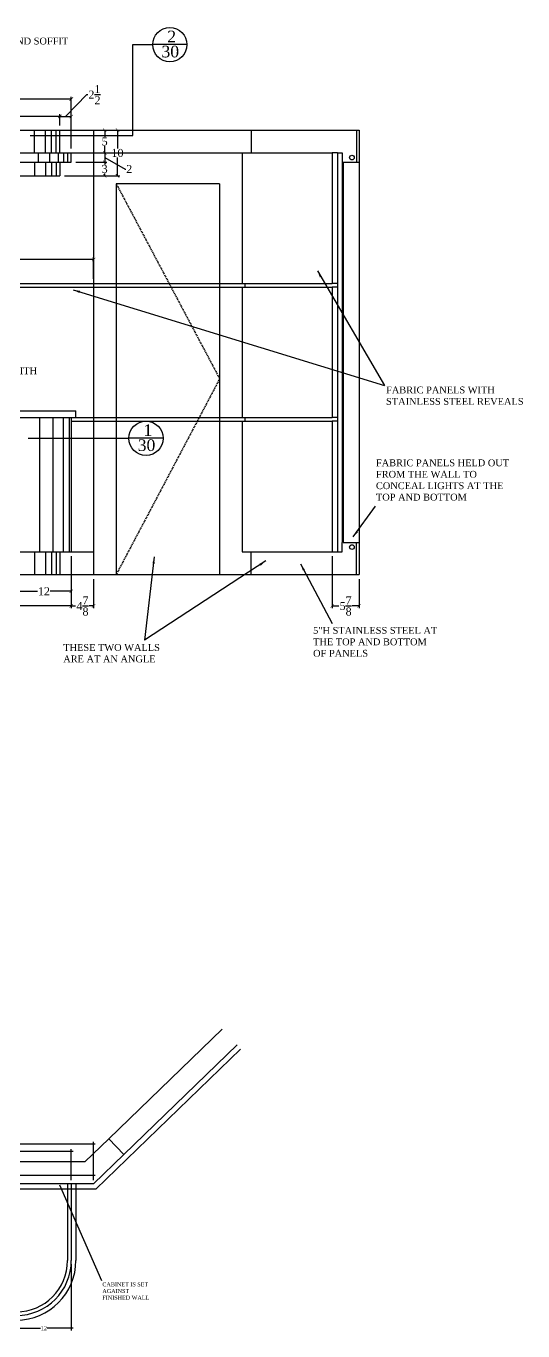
# Model space of a CAD drawing. Header units: inches. Extents: x -8 to 7069, y -18 to 1274.
# Drawn here: x 4826.7 to 4935.4, y 442.4 to 727.7 of the extents above; entities that cross this region are included whole.
import ezdxf

# ---------------------------------------------------------------- set-up
doc = ezdxf.new("R2010")
doc.units = ezdxf.units.IN
doc.header["$MEASUREMENT"] = 0
doc.linetypes.add('HIDDEN', pattern=[0.375, 0.25, -0.125])
doc.layers.add('VIEWPORT', color=7, linetype='Continuous')
doc.styles.add('BOOKMAN', font='BOOKOS.TTF')
doc.dimstyles.new('SACHI-1-1-2', dxfattribs={"dimtxt": 0.875, "dimasz": 0.375, "dimexe": 0.5, "dimexo": 0.75, "dimgap": 0.09, "dimtad": 0, "dimtih": 1, "dimtoh": 1, "dimdec": 5, "dimzin": 3, "dimdsep": 46, "dimlunit": 5, "dimtxsty": 'BOOKMAN', "dimblk": 'ARCHTICK', "dimcen": 0, "dimdle": 0.375, "dimclrd": 5, "dimclre": 5, "dimclrt": 5, "dimadec": 1, "dimazin": 0, "dimtfac": 1, "dimtdec": 5, "dimtofl": 0, "dimtmove": 0, "dimatfit": 3, "dimfxl": 0, "dimtolj": 1, "dimtzin": 0, "dimarcsym": 0})
doc.dimstyles.new('SACHI-1-2', dxfattribs={"dimtxt": 2.5, "dimasz": 1.25, "dimexe": 0.5, "dimexo": 2, "dimgap": 0.09, "dimtad": 0, "dimtih": 1, "dimtoh": 1, "dimdec": 5, "dimzin": 3, "dimdsep": 46, "dimlunit": 5, "dimtxsty": 'BOOKMAN', "dimblk": 'ARCHTICK', "dimcen": 0, "dimclrd": 5, "dimclre": 5, "dimclrt": 5, "dimadec": 1, "dimazin": 0, "dimtfac": 1, "dimtdec": 5, "dimtofl": 0, "dimtmove": 0, "dimatfit": 3, "dimfxl": 0, "dimtolj": 1, "dimtzin": 0, "dimarcsym": 0})
doc.dimstyles.new('SACHI-3-4', dxfattribs={"dimtxt": 1.75, "dimasz": 0.75, "dimexe": 0.5, "dimexo": 1, "dimgap": 0.09, "dimtad": 0, "dimtih": 1, "dimtoh": 1, "dimdec": 5, "dimzin": 3, "dimdsep": 46, "dimlunit": 5, "dimtxsty": 'BOOKMAN', "dimblk": 'ARCHTICK', "dimcen": 0, "dimclrd": 5, "dimclre": 5, "dimclrt": 5, "dimadec": 1, "dimazin": 0, "dimtfac": 1, "dimtdec": 5, "dimtofl": 0, "dimtmove": 0, "dimatfit": 3, "dimfxl": 0, "dimtolj": 1, "dimtzin": 0, "dimarcsym": 0})

# ---------------------------------------------------------------- blocks, each defined once
blk = doc.blocks.new('_ARCHTICK')
at = {"color": 0, "linetype": 'ByBlock', "const_width": 0.15}
blk.add_lwpolyline([(-0.5, -0.5), (0.5, 0.5)], dxfattribs=at)
blk = doc.blocks.new('*D383')
at = {"layer": 'Defpoints', "color": 0}
for p in [(4836.56, 481.6), (4692.56, 474.56), (4836.56, 474.56)]:
    blk.add_point(p, dxfattribs=at)
at = {"layer": 'VIEWPORT', "color": 5, "lineweight": -2}
for p, q in [((4692.18, 481.6), (4783.07, 481.6)), ((4692.56, 475.31), (4692.56, 482.1)), ((4836.93, 481.6), (4785.36, 481.6)), ((4836.56, 475.31), (4836.56, 482.1))]:
    blk.add_line(p, q, dxfattribs=at)
at = {"layer": 'VIEWPORT', "color": 5, "lineweight": -2, "xscale": 0.375, "yscale": 0.375, "zscale": 0.375, "rotation": 180}
blk.add_blockref('_ARCHTICK', (4692.56, 481.6), dxfattribs=at)
at = {"layer": 'VIEWPORT', "color": 5, "lineweight": -2, "xscale": 0.375, "yscale": 0.375, "zscale": 0.375}
blk.add_blockref('_ARCHTICK', (4836.56, 481.6), dxfattribs=at)
at = {"layer": 'VIEWPORT', "color": 5, "insert": (4784.21, 481.6), "char_height": 0.875, "attachment_point": 5, "style": 'BOOKMAN'}
blk.add_mtext('\\A1;144', dxfattribs=at)
blk = doc.blocks.new('*D494')
at = {"layer": 'Defpoints', "color": 0}
for p in [(4836.56, 457.75), (4824.56, 445.75), (4836.56, 442.95)]:
    blk.add_point(p, dxfattribs=at)
at = {"layer": 'VIEWPORT', "color": 5, "lineweight": -2}
for p, q in [((4836.56, 457), (4836.56, 442.45)), ((4824.18, 442.95), (4829.82, 442.95)), ((4824.56, 445), (4824.56, 442.45)), ((4836.93, 442.95), (4831.29, 442.95))]:
    blk.add_line(p, q, dxfattribs=at)
at = {"layer": 'VIEWPORT', "color": 5, "lineweight": -2, "xscale": 0.375, "yscale": 0.375, "zscale": 0.375, "rotation": 180}
blk.add_blockref('_ARCHTICK', (4824.56, 442.95), dxfattribs=at)
at = {"layer": 'VIEWPORT', "color": 5, "lineweight": -2, "xscale": 0.375, "yscale": 0.375, "zscale": 0.375}
blk.add_blockref('_ARCHTICK', (4836.56, 442.95), dxfattribs=at)
at = {"layer": 'VIEWPORT', "color": 5, "insert": (4830.56, 442.95), "char_height": 0.875, "attachment_point": 5, "style": 'BOOKMAN'}
blk.add_mtext('\\A1;12', dxfattribs=at)
blk = doc.blocks.new('*D608')
at = {"layer": 'Defpoints', "color": 0}
for p in [(4836.56, 697.95), (4834.06, 694.95), (4843.86, 694.95)]:
    blk.add_point(p, dxfattribs=at)
at = {"layer": 'VIEWPORT', "color": 5, "lineweight": -2}
for p, q in [((4837.56, 697.95), (4844.36, 697.95)), ((4843.86, 697.95), (4843.86, 697.45)), ((4835.06, 694.95), (4844.36, 694.95)), ((4843.86, 694.95), (4843.86, 695.46))]:
    blk.add_line(p, q, dxfattribs=at)
at = {"layer": 'VIEWPORT', "color": 5, "lineweight": -2, "xscale": 0.75, "yscale": 0.75, "zscale": 0.75}
for p, rotation in [((4843.86, 697.95), 90), ((4843.86, 694.95), 270)]:
    blk.add_blockref('_ARCHTICK', p, dxfattribs=dict(at, rotation=rotation))
at = {"layer": 'VIEWPORT', "color": 5, "insert": (4843.86, 696.45), "char_height": 1.75, "attachment_point": 5, "style": 'BOOKMAN'}
blk.add_mtext('\\A1;3', dxfattribs=at)
blk = doc.blocks.new('*D607')
at = {"layer": 'Defpoints', "color": 0}
for p in [(4841.44, 699.95), (4836.56, 697.95), (4843.86, 697.95)]:
    blk.add_point(p, dxfattribs=at)
at = {"layer": 'VIEWPORT', "color": 5, "lineweight": -2}
for p, q in [((4842.44, 699.95), (4844.36, 699.95)), ((4843.86, 699.95), (4843.86, 697.95)), ((4837.56, 697.95), (4844.36, 697.95)), ((4843.86, 698.95), (4848.31, 696.44)), ((4848.31, 696.44), (4848.49, 696.44))]:
    blk.add_line(p, q, dxfattribs=at)
at = {"layer": 'VIEWPORT', "color": 5, "lineweight": -2, "xscale": 0.75, "yscale": 0.75, "zscale": 0.75}
for p, rotation in [((4843.86, 699.95), 90), ((4843.86, 697.95), 270)]:
    blk.add_blockref('_ARCHTICK', p, dxfattribs=dict(at, rotation=rotation))
at = {"layer": 'VIEWPORT', "color": 5, "insert": (4849.22, 696.44), "char_height": 1.75, "attachment_point": 5, "style": 'BOOKMAN'}
blk.add_mtext('\\A1;2', dxfattribs=at)
blk = doc.blocks.new('*D606')
at = {"layer": 'Defpoints', "color": 0}
for p in [(4841.44, 704.95), (4843.86, 704.95), (4841.44, 699.95)]:
    blk.add_point(p, dxfattribs=at)
at = {"layer": 'VIEWPORT', "color": 5, "lineweight": -2}
for p, q in [((4842.44, 704.95), (4844.36, 704.95)), ((4843.86, 704.95), (4843.86, 703.46)), ((4842.44, 699.95), (4844.36, 699.95)), ((4843.86, 699.95), (4843.86, 701.44))]:
    blk.add_line(p, q, dxfattribs=at)
at = {"layer": 'VIEWPORT', "color": 5, "lineweight": -2, "xscale": 0.75, "yscale": 0.75, "zscale": 0.75}
for p, rotation in [((4843.86, 704.95), 90), ((4843.86, 699.95), 270)]:
    blk.add_blockref('_ARCHTICK', p, dxfattribs=dict(at, rotation=rotation))
at = {"layer": 'VIEWPORT', "color": 5, "insert": (4843.86, 702.45), "char_height": 1.75, "attachment_point": 5, "style": 'BOOKMAN'}
blk.add_mtext('\\A1;5', dxfattribs=at)
blk = doc.blocks.new('*D605')
at = {"layer": 'Defpoints', "color": 0}
for p in [(4841.44, 704.95), (4834.06, 694.95), (4846.66, 694.95)]:
    blk.add_point(p, dxfattribs=at)
at = {"layer": 'VIEWPORT', "color": 5, "lineweight": -2}
for p, q in [((4842.44, 704.95), (4847.16, 704.95)), ((4846.66, 704.95), (4846.66, 700.95)), ((4846.66, 694.95), (4846.66, 698.96)), ((4835.06, 694.95), (4847.16, 694.95))]:
    blk.add_line(p, q, dxfattribs=at)
at = {"layer": 'VIEWPORT', "color": 5, "lineweight": -2, "xscale": 0.75, "yscale": 0.75, "zscale": 0.75}
for p, rotation in [((4846.66, 704.95), 90), ((4846.66, 694.95), 270)]:
    blk.add_blockref('_ARCHTICK', p, dxfattribs=dict(at, rotation=rotation))
at = {"layer": 'VIEWPORT', "color": 5, "insert": (4846.66, 699.95), "char_height": 1.75, "attachment_point": 5, "style": 'BOOKMAN'}
blk.add_mtext('\\A1;10', dxfattribs=at)
blk = doc.blocks.new('*D564')
at = {"layer": 'Defpoints', "color": 0}
for p in [(4841.44, 676.67), (4687.67, 671.39), (4841.44, 671.39)]:
    blk.add_point(p, dxfattribs=at)
at = {"layer": 'VIEWPORT', "color": 5, "lineweight": -2}
for p, q in [((4687.67, 672.39), (4687.67, 677.17)), ((4687.67, 676.67), (4743.21, 676.67)), ((4841.44, 676.67), (4749.11, 676.67)), ((4841.44, 672.39), (4841.44, 677.17))]:
    blk.add_line(p, q, dxfattribs=at)
at = {"layer": 'VIEWPORT', "color": 5, "lineweight": -2, "xscale": 0.75, "yscale": 0.75, "zscale": 0.75, "rotation": 180}
blk.add_blockref('_ARCHTICK', (4687.67, 676.67), dxfattribs=at)
at = {"layer": 'VIEWPORT', "color": 5, "lineweight": -2, "xscale": 0.75, "yscale": 0.75, "zscale": 0.75}
blk.add_blockref('_ARCHTICK', (4841.44, 676.67), dxfattribs=at)
at = {"layer": 'VIEWPORT', "color": 5, "insert": (4746.16, 676.67), "char_height": 1.75, "attachment_point": 5, "style": 'BOOKMAN'}
blk.add_mtext('\\A1;153{\\H1.000000x;\\S3/4;}', dxfattribs=at)
blk = doc.blocks.new('*D559')
at = {"layer": 'Defpoints', "color": 0}
for p in [(4836.56, 707.93), (4834.06, 704.95), (4836.56, 699.95)]:
    blk.add_point(p, dxfattribs=at)
at = {"layer": 'VIEWPORT', "color": 5, "lineweight": -2}
for p, q in [((4835.31, 707.93), (4839.98, 712.71)), ((4839.98, 712.71), (4840.16, 712.71)), ((4834.06, 705.95), (4834.06, 708.43)), ((4834.06, 707.93), (4836.56, 707.93)), ((4836.56, 700.95), (4836.56, 708.43))]:
    blk.add_line(p, q, dxfattribs=at)
at = {"layer": 'VIEWPORT', "color": 5, "lineweight": -2, "xscale": 0.75, "yscale": 0.75, "zscale": 0.75, "rotation": 180}
blk.add_blockref('_ARCHTICK', (4834.06, 707.93), dxfattribs=at)
at = {"layer": 'VIEWPORT', "color": 5, "lineweight": -2, "xscale": 0.75, "yscale": 0.75, "zscale": 0.75}
blk.add_blockref('_ARCHTICK', (4836.56, 707.93), dxfattribs=at)
at = {"layer": 'VIEWPORT', "color": 5, "insert": (4841.62, 712.71), "char_height": 1.75, "attachment_point": 5, "style": 'BOOKMAN'}
blk.add_mtext('\\A1;2{\\H1.000000x;\\S1/2;}', dxfattribs=at)
blk = doc.blocks.new('*D558')
at = {"layer": 'Defpoints', "color": 0}
for p in [(4834.06, 707.93), (4695.06, 704.95), (4834.06, 704.95)]:
    blk.add_point(p, dxfattribs=at)
at = {"layer": 'VIEWPORT', "color": 5, "lineweight": -2}
for p, q in [((4695.06, 705.95), (4695.06, 708.43)), ((4695.06, 707.93), (4742.55, 707.93)), ((4834.06, 707.93), (4746.92, 707.93)), ((4834.06, 705.95), (4834.06, 708.43))]:
    blk.add_line(p, q, dxfattribs=at)
at = {"layer": 'VIEWPORT', "color": 5, "lineweight": -2, "xscale": 0.75, "yscale": 0.75, "zscale": 0.75, "rotation": 180}
blk.add_blockref('_ARCHTICK', (4695.06, 707.93), dxfattribs=at)
at = {"layer": 'VIEWPORT', "color": 5, "lineweight": -2, "xscale": 0.75, "yscale": 0.75, "zscale": 0.75}
blk.add_blockref('_ARCHTICK', (4834.06, 707.93), dxfattribs=at)
at = {"layer": 'VIEWPORT', "color": 5, "insert": (4744.73, 707.93), "char_height": 1.75, "attachment_point": 5, "style": 'BOOKMAN'}
blk.add_mtext('\\A1;139', dxfattribs=at)
blk = doc.blocks.new('*D557')
at = {"layer": 'Defpoints', "color": 0}
for p in [(4836.56, 711.74), (4692.56, 699.95), (4836.56, 699.95)]:
    blk.add_point(p, dxfattribs=at)
at = {"layer": 'VIEWPORT', "color": 5, "lineweight": -2}
for p, q in [((4692.56, 700.95), (4692.56, 712.24)), ((4692.56, 711.74), (4762.35, 711.74)), ((4836.56, 711.74), (4766.76, 711.74)), ((4836.56, 700.95), (4836.56, 712.24))]:
    blk.add_line(p, q, dxfattribs=at)
at = {"layer": 'VIEWPORT', "color": 5, "lineweight": -2, "xscale": 0.75, "yscale": 0.75, "zscale": 0.75, "rotation": 180}
blk.add_blockref('_ARCHTICK', (4692.56, 711.74), dxfattribs=at)
at = {"layer": 'VIEWPORT', "color": 5, "lineweight": -2, "xscale": 0.75, "yscale": 0.75, "zscale": 0.75}
blk.add_blockref('_ARCHTICK', (4836.56, 711.74), dxfattribs=at)
at = {"layer": 'VIEWPORT', "color": 5, "insert": (4764.56, 711.74), "char_height": 1.75, "attachment_point": 5, "style": 'BOOKMAN'}
blk.add_mtext('\\A1;144', dxfattribs=at)
blk = doc.blocks.new('*D555')
at = {"layer": 'Defpoints', "color": 0}
for p in [(4893.63, 612.76), (4899.51, 607.76), (4899.51, 600.9)]:
    blk.add_point(p, dxfattribs=at)
at = {"layer": 'VIEWPORT', "color": 5, "lineweight": -2}
for p, q in [((4893.63, 611.76), (4893.63, 600.4)), ((4899.51, 606.76), (4899.51, 600.4)), ((4893.63, 600.9), (4895.11, 600.9)), ((4899.51, 600.9), (4898.03, 600.9))]:
    blk.add_line(p, q, dxfattribs=at)
at = {"layer": 'VIEWPORT', "color": 5, "lineweight": -2, "xscale": 0.75, "yscale": 0.75, "zscale": 0.75, "rotation": 180}
blk.add_blockref('_ARCHTICK', (4893.63, 600.9), dxfattribs=at)
at = {"layer": 'VIEWPORT', "color": 5, "lineweight": -2, "xscale": 0.75, "yscale": 0.75, "zscale": 0.75}
blk.add_blockref('_ARCHTICK', (4899.51, 600.9), dxfattribs=at)
at = {"layer": 'VIEWPORT', "color": 5, "insert": (4896.57, 600.9), "char_height": 1.75, "attachment_point": 5, "style": 'BOOKMAN'}
blk.add_mtext('\\A1;5{\\H1.000000x;\\S7/8;}', dxfattribs=at)
blk = doc.blocks.new('*D554')
at = {"layer": 'Defpoints', "color": 0}
for p in [(4836.56, 612.76), (4841.44, 607.76), (4841.44, 600.9)]:
    blk.add_point(p, dxfattribs=at)
at = {"layer": 'VIEWPORT', "color": 5, "lineweight": -2}
for p, q in [((4836.56, 611.76), (4836.56, 600.4)), ((4841.44, 606.76), (4841.44, 600.4)), ((4836.56, 600.9), (4837.5, 600.9)), ((4841.44, 600.9), (4840.5, 600.9))]:
    blk.add_line(p, q, dxfattribs=at)
at = {"layer": 'VIEWPORT', "color": 5, "lineweight": -2, "xscale": 0.75, "yscale": 0.75, "zscale": 0.75, "rotation": 180}
blk.add_blockref('_ARCHTICK', (4836.56, 600.9), dxfattribs=at)
at = {"layer": 'VIEWPORT', "color": 5, "lineweight": -2, "xscale": 0.75, "yscale": 0.75, "zscale": 0.75}
blk.add_blockref('_ARCHTICK', (4841.44, 600.9), dxfattribs=at)
at = {"layer": 'VIEWPORT', "color": 5, "insert": (4839, 600.9), "char_height": 1.75, "attachment_point": 5, "style": 'BOOKMAN'}
blk.add_mtext('\\A1;4{\\H1.000000x;\\S7/8;}', dxfattribs=at)
blk = doc.blocks.new('*D553')
at = {"layer": 'Defpoints', "color": 0}
for p in [(4692.56, 612.76), (4836.56, 612.76), (4836.56, 600.9)]:
    blk.add_point(p, dxfattribs=at)
at = {"layer": 'VIEWPORT', "color": 5, "lineweight": -2}
for p, q in [((4692.56, 611.76), (4692.56, 600.4)), ((4836.56, 611.76), (4836.56, 600.4)), ((4692.56, 600.9), (4762.35, 600.9)), ((4836.56, 600.9), (4766.76, 600.9))]:
    blk.add_line(p, q, dxfattribs=at)
at = {"layer": 'VIEWPORT', "color": 5, "lineweight": -2, "xscale": 0.75, "yscale": 0.75, "zscale": 0.75, "rotation": 180}
blk.add_blockref('_ARCHTICK', (4692.56, 600.9), dxfattribs=at)
at = {"layer": 'VIEWPORT', "color": 5, "lineweight": -2, "xscale": 0.75, "yscale": 0.75, "zscale": 0.75}
blk.add_blockref('_ARCHTICK', (4836.56, 600.9), dxfattribs=at)
at = {"layer": 'VIEWPORT', "color": 5, "insert": (4764.56, 600.9), "char_height": 1.75, "attachment_point": 5, "style": 'BOOKMAN'}
blk.add_mtext('\\A1;144', dxfattribs=at)
blk = doc.blocks.new('*D552')
at = {"layer": 'Defpoints', "color": 0}
for p in [(4836.56, 612.76), (4824.56, 607.76), (4836.56, 604.1)]:
    blk.add_point(p, dxfattribs=at)
at = {"layer": 'VIEWPORT', "color": 5, "lineweight": -2}
for p, q in [((4836.56, 611.76), (4836.56, 603.6)), ((4824.56, 606.76), (4824.56, 603.6)), ((4824.56, 604.1), (4829.18, 604.1)), ((4836.56, 604.1), (4831.93, 604.1))]:
    blk.add_line(p, q, dxfattribs=at)
at = {"layer": 'VIEWPORT', "color": 5, "lineweight": -2, "xscale": 0.75, "yscale": 0.75, "zscale": 0.75, "rotation": 180}
blk.add_blockref('_ARCHTICK', (4824.56, 604.1), dxfattribs=at)
at = {"layer": 'VIEWPORT', "color": 5, "lineweight": -2, "xscale": 0.75, "yscale": 0.75, "zscale": 0.75}
blk.add_blockref('_ARCHTICK', (4836.56, 604.1), dxfattribs=at)
at = {"layer": 'VIEWPORT', "color": 5, "insert": (4830.56, 604.1), "char_height": 1.75, "attachment_point": 5, "style": 'BOOKMAN'}
blk.add_mtext('\\A1;12', dxfattribs=at)
blk = doc.blocks.new('*D633')
at = {"layer": 'Defpoints', "color": 0}
for p in [(4841.44, 483.24), (4687.67, 474.56), (4841.44, 474.56)]:
    blk.add_point(p, dxfattribs=at)
at = {"layer": 'VIEWPORT', "color": 5, "lineweight": -2}
for p, q in [((4687.3, 483.24), (4769.06, 483.24)), ((4687.67, 475.31), (4687.67, 483.74)), ((4841.81, 483.24), (4772.09, 483.24)), ((4841.44, 475.31), (4841.44, 483.74))]:
    blk.add_line(p, q, dxfattribs=at)
at = {"layer": 'VIEWPORT', "color": 5, "lineweight": -2, "xscale": 0.375, "yscale": 0.375, "zscale": 0.375, "rotation": 180}
blk.add_blockref('_ARCHTICK', (4687.67, 483.24), dxfattribs=at)
at = {"layer": 'VIEWPORT', "color": 5, "lineweight": -2, "xscale": 0.375, "yscale": 0.375, "zscale": 0.375}
blk.add_blockref('_ARCHTICK', (4841.44, 483.24), dxfattribs=at)
at = {"layer": 'VIEWPORT', "color": 5, "insert": (4770.57, 483.24), "char_height": 0.875, "attachment_point": 5, "style": 'BOOKMAN'}
blk.add_mtext('\\A1;153{\\H1.000000x;\\S3/4;}', dxfattribs=at)
blk = doc.blocks.new('*D728')
at = {"layer": 'Defpoints', "color": 0}
for p in [(4841.44, 476.35), (4841.44, 474.56), (4745.18, 470.5)]:
    blk.add_point(p, dxfattribs=at)
at = {"layer": 'VIEWPORT', "color": 5, "lineweight": -2}
for p, q in [((4745.18, 471.25), (4745.18, 476.85)), ((4841.44, 475.31), (4841.44, 476.85)), ((4744.81, 476.35), (4775.79, 476.35)), ((4841.81, 476.35), (4778.19, 476.35))]:
    blk.add_line(p, q, dxfattribs=at)
at = {"layer": 'VIEWPORT', "color": 5, "lineweight": -2, "xscale": 0.375, "yscale": 0.375, "zscale": 0.375, "rotation": 180}
blk.add_blockref('_ARCHTICK', (4745.18, 476.35), dxfattribs=at)
at = {"layer": 'VIEWPORT', "color": 5, "lineweight": -2, "xscale": 0.375, "yscale": 0.375, "zscale": 0.375}
blk.add_blockref('_ARCHTICK', (4841.44, 476.35), dxfattribs=at)
at = {"layer": 'VIEWPORT', "color": 5, "insert": (4776.99, 476.35), "char_height": 0.875, "attachment_point": 5, "style": 'BOOKMAN'}
blk.add_mtext('\\A1;96{\\H1.000000x;\\S1/4;}', dxfattribs=at)

msp = doc.modelspace()

# ---------------------------------------------------------------- linework, layer by layer
at = {"layer": 'VIEWPORT'}
for p, q in [((4850.025646, 703.757728), (4850.025646, 723.644193)), ((4850.025646, 723.644193), (4854.364427, 723.644193)), ((4861.861552, 723.644193), (4854.364427, 723.644193)), ((4629.608173, 704.951027), (4899.505273, 704.951027)), ((4834.056723, 699.951027), (4834.056723, 704.951027)), ((4841.438973, 704.951027), (4841.438973, 699.951027)), ((4875.872528, 704.951027), (4875.872528, 699.951027)), ((4899.505273, 704.951027), (4899.505273, 607.763527)), ((4827.578852, 703.757728), (4850.025646, 703.757728)), ((4779.569522, 699.951027), (4873.972073, 699.951027)), ((4836.556723, 697.951027), (4836.556723, 699.951027)), ((4841.438973, 699.951027), (4841.438973, 612.763527)), ((4873.972073, 699.951027), (4873.972073, 671.388527)), ((4873.972073, 699.951027), (4893.630273, 699.951027)), ((4894.817773, 699.951027), (4895.817773, 699.951027)), ((4894.817773, 699.951027), (4894.817773, 671.388527)), ((4895.817773, 699.951027), (4895.817773, 697.951027)), ((4779.569522, 697.951027), (4836.556723, 697.951027)), ((4834.056723, 697.951027), (4834.056723, 694.951027)), ((4895.817773, 697.951027), (4895.817773, 614.763527)), ((4896.005273, 697.951027), (4899.505273, 697.951027)), ((4896.005273, 697.951027), (4896.005273, 614.763527)), ((4779.569522, 694.951027), (4834.056723, 694.951027)), ((4687.674473, 671.388527), (4873.972073, 671.388527)), ((4687.674473, 670.638527), (4873.972073, 670.638527)), ((4873.972073, 671.388527), (4893.630273, 671.388527)), ((4873.972073, 670.638527), (4873.972073, 642.076027)), ((4873.972073, 670.638527), (4893.630273, 670.638527)), ((4874.502508, 671.388527), (4874.502508, 670.638527)), ((4894.817773, 671.388527), (4894.817773, 642.076027)), ((4691.556723, 643.576027), (4837.556723, 643.576027)), ((4692.556723, 642.076027), (4836.556723, 642.076027)), ((4836.556723, 642.076027), (4873.972073, 642.076027)), ((4836.556723, 642.076027), (4837.556723, 642.076027)), ((4836.556723, 642.076027), (4836.556723, 612.763527)), ((4837.556723, 642.076027), (4837.556723, 643.576027)), ((4873.972073, 642.076027), (4893.630273, 642.076027)), ((4874.502508, 642.076027), (4874.502508, 641.326027)), ((4894.817773, 642.076027), (4894.817773, 612.763527)), ((4836.556723, 641.326027), (4873.972073, 641.326027)), ((4873.972073, 641.326027), (4873.972073, 612.763527)), ((4873.972073, 641.326027), (4893.630273, 641.326027)), ((4856.658726, 637.572535), (4849.1616, 637.572535)), ((4895.817773, 612.763527), (4895.817773, 614.763527)), ((4896.005273, 614.763527), (4899.505273, 614.763527)), ((4687.674473, 612.763527), (4841.438973, 612.763527)), ((4834.056723, 612.763527), (4834.056723, 607.763527)), ((4841.438973, 612.763527), (4841.438973, 607.763527)), ((4873.972073, 612.763527), (4893.630273, 612.763527)), ((4875.872528, 607.763527), (4875.872528, 612.763527)), ((4894.817773, 612.763527), (4895.817773, 612.763527)), ((4629.608173, 607.763527), (4899.505273, 607.763527)), ((4844.751918, 484.36433), (4839.545515, 479.336565)), ((4848.051546, 480.947466), (4844.751918, 484.36433)), ((4848.051546, 480.947466), (4841.438991, 474.561796)), ((4839.484211, 479.311796), (4689.629206, 479.311796)), ((4841.438991, 474.561796), (4687.674425, 474.561796)), ((4841.438991, 474.561796), (4687.674425, 474.561796)), ((4835.744257, 474.561796), (4835.744257, 457.749296)), ((4836.556757, 474.561796), (4836.556757, 457.749296))]:
    msp.add_line(p, q, dxfattribs=at)
at = {"layer": 'VIEWPORT', "color": 251}
for p, q in [((4828.479085, 699.951027), (4828.479085, 704.951027)), ((4830.930561, 699.951027), (4830.930561, 704.951027)), ((4832.238016, 699.951027), (4832.238016, 704.951027)), ((4833.218606, 699.951027), (4833.218606, 704.951027)), ((4829.404003, 697.951027), (4829.404003, 699.951027)), ((4831.893105, 697.951027), (4831.893105, 699.951027)), ((4833.727173, 697.951027), (4833.727173, 699.951027)), ((4834.906219, 697.951027), (4834.906219, 699.951027)), ((4835.823245, 697.951027), (4835.823245, 699.951027)), ((4828.479085, 697.951027), (4828.479085, 694.951027)), ((4830.930561, 697.951027), (4830.930561, 694.951027)), ((4832.238016, 697.951027), (4832.238016, 694.951027)), ((4833.218606, 697.951027), (4833.218606, 694.951027)), ((4869.00657, 693.201027), (4846.379153, 693.201027)), ((4846.379153, 693.201027), (4846.379153, 607.763527)), ((4869.00657, 693.201027), (4869.00657, 607.763527)), ((4829.563878, 642.076027), (4829.563878, 612.763527)), ((4832.53108, 642.076027), (4832.53108, 612.763527)), ((4834.756481, 642.076027), (4834.756481, 612.763527)), ((4836.054623, 642.076027), (4836.054623, 612.763527)), ((4828.479085, 612.763527), (4828.479085, 607.763527)), ((4830.930561, 612.763527), (4830.930561, 607.763527)), ((4832.238016, 612.763527), (4832.238016, 607.763527)), ((4833.218606, 612.763527), (4833.218606, 607.763527)), ((4869.569141, 508.330044), (4844.751918, 484.36433)), ((4872.868769, 504.91318), (4848.051546, 480.947466)), ((4837.556757, 474.561796), (4837.556757, 457.749296))]:
    msp.add_line(p, q, dxfattribs=at)
at = {"layer": 'VIEWPORT', "color": 4}
for p, q in [((4898.942773, 704.951027), (4898.942773, 697.951027)), ((4898.942773, 607.763527), (4898.942773, 614.763527))]:
    msp.add_line(p, q, dxfattribs=at)
at = {"layer": 'VIEWPORT', "color": 6}
for p, q in [((4893.630273, 699.951027), (4893.630273, 671.388527)), ((4894.817773, 699.951027), (4893.630273, 699.951027)), ((4894.817773, 671.388527), (4893.630273, 671.388527)), ((4893.630273, 670.638527), (4893.630273, 642.076027)), ((4894.817773, 670.638527), (4893.630273, 670.638527)), ((4894.817773, 642.076027), (4893.630273, 642.076027)), ((4893.630273, 641.326027), (4893.630273, 612.763527)), ((4894.817773, 641.326027), (4893.630273, 641.326027)), ((4893.630273, 612.763527), (4894.817773, 612.763527)), ((4873.573271, 503.942691), (4841.918772, 473.374296)), ((4841.918772, 473.374296), (4687.194644, 473.374296))]:
    msp.add_line(p, q, dxfattribs=at)
at = {"layer": 'VIEWPORT', "color": 251, "linetype": 'HIDDEN'}
for p, q in [((4846.379153, 693.201027), (4869.00657, 650.576027)), ((4869.00657, 650.576027), (4846.379153, 607.763527))]:
    msp.add_line(p, q, dxfattribs=at)
at = {"layer": 'VIEWPORT', "linetype": 'Continuous'}
msp.add_line((4827.110937, 637.572535), (4849.1616, 637.572535), dxfattribs=at)
at = {"layer": 'VIEWPORT'}
for centre, radius in [((4858.11299, 723.644193), 3.748563), ((4897.953152, 698.942673), 0.5), ((4852.910163, 637.572535), 3.748563), ((4897.953152, 613.771881), 0.5)]:
    msp.add_circle(centre, radius, dxfattribs=at)
for radius in [12, 11.1875]:
    msp.add_arc((4824.556757, 457.749296), radius, 270, 0, dxfattribs=at)
at = {"layer": 'VIEWPORT', "color": 251}
msp.add_arc((4824.556757, 457.749296), 13, 270, 0, dxfattribs=at)

# ---------------------------------------------------------------- texts
at = {"layer": 'VIEWPORT', "attachment_point": 1, "style": 'BOOKMAN'}
for s, insert, char_height, width in [('STAINLESS STEEL CONTINUES AROUND SOFFIT', (4804.664577, 727.673592), 1.5, 32.36091095), ('2', (4857.55889, 726.690664), 2.55, 3.35166748), ('30', (4856.288863, 723.400186), 2.55, 3.35166748), ('28 13/16"D CREDENZA WITH TOUCH LATCH DOORS', (4799.377402, 653.07817), 1.5, 32.38313404), ('FABRIC PANELS WITH STAINLESS STEEL REVEALS', (4905.423087, 648.873536), 1.5, 32.38313404), ('1', (4852.356063, 640.619006), 2.55, 3.35166748), ('30', (4851.086037, 637.328528), 2.55, 3.35166748), ('FABRIC PANELS HELD OUT FROM THE WALL TO CONCEAL LIGHTS AT THE TOP AND BOTTOM', (4903.207458, 632.940567), 1.5, 32.38313404), ('5"H STAINLESS STEEL AT THE TOP AND BOTTOM OF PANELS', (4889.460737, 596.298339), 1.5, 27.86730577), ('THESE TWO WALLS ARE AT AN ANGLE', (4834.794645, 592.565393), 1.5, 25.30804141), ('CABINET IS SET AGAINST FINISHED WALL', (4843.352842, 452.990572), 0.875, 12.00715245)]:
    msp.add_mtext(s, dxfattribs=dict(at, insert=insert, char_height=char_height, width=width))

# ---------------------------------------------------------------- dimensions: what is measured, and where the dimension line sits
at = {"layer": 'VIEWPORT'}
for base, p1, p2, dimstyle, picture, middle in [((4836.556723, 707.929703), (4834.056723, 704.951027), (4836.556723, 699.951027), 'SACHI-3-4', '*D559', (4840.245346, 712.711082)), ((4841.438991, 476.349617), (4745.181723, 470.499296), (4841.438991, 474.561796), 'SACHI-1-1-2', '*D728', (4776.989048, 476.349617))]:
    dim = msp.add_linear_dim(base=base, p1=p1, p2=p2, dimstyle=dimstyle, override={"dimtmove": 1}, dxfattribs=at)
    dim.commit()
    dim.dimension.update_dxf_attribs({"geometry": picture, "text_midpoint": middle, "dimtype": 160})
for base, p1, p2, picture, middle in [((4836.556723, 711.737226), (4692.556723, 699.951027), (4836.556723, 699.951027), '*D557', (4764.556723, 711.737226)), ((4836.556723, 600.901241), (4692.556723, 612.763527), (4836.556723, 612.763527), '*D553', (4764.556723, 600.901241))]:
    dim = msp.add_linear_dim(base=base, p1=p1, p2=p2, dimstyle='SACHI-3-4', dxfattribs=at)
    dim.commit()
    dim.dimension.update_dxf_attribs({"geometry": picture, "text_midpoint": middle})
for base, p1, p2, dimstyle, picture, middle in [((4834.056723, 707.929703), (4695.056723, 704.951027), (4834.056723, 704.951027), 'SACHI-3-4', '*D558', (4744.734487, 707.929703)), ((4841.438973, 676.670225), (4687.674473, 671.388527), (4841.438973, 671.388527), 'SACHI-3-4', '*D564', (4746.162007, 676.670225)), ((4841.438991, 483.237406), (4687.674425, 474.561796), (4841.438991, 474.561796), 'SACHI-1-1-2', '*D633', (4770.573939, 483.237406)), ((4836.556757, 481.598883), (4692.556723, 474.561796), (4836.556757, 474.561796), 'SACHI-1-1-2', '*D383', (4784.214634, 481.598883))]:
    dim = msp.add_linear_dim(base=base, p1=p1, p2=p2, dimstyle=dimstyle, dxfattribs=at)
    dim.commit()
    dim.dimension.update_dxf_attribs({"geometry": picture, "text_midpoint": middle, "dimtype": 160})
for base, p1, p2, picture, middle in [((4846.664674, 694.951027), (4841.438973, 704.951027), (4834.056723, 694.951027), '*D605', (4846.664674, 699.951027)), ((4843.857435, 704.951027), (4841.438973, 699.951027), (4841.438973, 704.951027), '*D606', (4843.857435, 702.451027))]:
    dim = msp.add_linear_dim(base=base, p1=p1, p2=p2, angle=90, dimstyle='SACHI-3-4', dxfattribs=at)
    dim.commit()
    dim.dimension.update_dxf_attribs({"geometry": picture, "text_midpoint": middle})
dim = msp.add_linear_dim(base=(4843.857435, 697.951027), p1=(4841.438973, 699.951027), p2=(4836.556723, 697.951027), angle=90, dimstyle='SACHI-3-4', override={"dimtmove": 1}, dxfattribs=at)
dim.commit()
dim.dimension.update_dxf_attribs({"geometry": '*D607', "text_midpoint": (4848.578705, 696.441363), "dimtype": 160})
dim = msp.add_linear_dim(base=(4843.857435, 694.951027), p1=(4836.556723, 697.951027), p2=(4834.056723, 694.951027), angle=90, dimstyle='SACHI-3-4', override={"dimtmove": 1}, dxfattribs=at)
dim.commit()
dim.dimension.update_dxf_attribs({"geometry": '*D608', "text_midpoint": (4843.857435, 696.451027)})
for base, p1, p2, dimstyle, picture, middle in [((4836.556723, 604.102631), (4824.556723, 607.763527), (4836.556723, 612.763527), 'SACHI-3-4', '*D552', (4830.556723, 604.102631)), ((4841.438973, 600.901241), (4836.556723, 612.763527), (4841.438973, 607.763527), 'SACHI-3-4', '*D554', (4838.997848, 600.901241)), ((4899.505273, 600.901241), (4893.630273, 612.763527), (4899.505273, 607.763527), 'SACHI-3-4', '*D555', (4896.567773, 600.901241)), ((4836.556757, 442.946056), (4824.556757, 445.749296), (4836.556757, 457.749296), 'SACHI-1-1-2', '*D494', (4830.556757, 442.946056))]:
    dim = msp.add_linear_dim(base=base, p1=p1, p2=p2, dimstyle=dimstyle, override={"dimtmove": 1}, dxfattribs=at)
    dim.commit()
    dim.dimension.update_dxf_attribs({"geometry": picture, "text_midpoint": middle})

# ---------------------------------------------------------------- leaders
for points, dimstyle, override in [([(4890.393001, 674.163497), (4905.059848, 649.130278)], 'SACHI-1-2', {"dimasz": 1.5, "dimgap": 0.09, "dimtad": 0, "dimclrd": 256}), ([(4836.955891, 670.011), (4905.059848, 649.130278)], 'SACHI-1-2', {"dimasz": 1.5, "dimgap": 0.09, "dimtad": 0, "dimclrd": 256}), ([(4898.220579, 615.985558), (4903.144224, 622.684196)], 'SACHI-1-2', {"dimasz": 1.5, "dimgap": 0.09, "dimtad": 0, "dimclrd": 256}), ([(4854.708012, 611.662238), (4852.597051, 593.385722)], 'SACHI-3-4', {"dimasz": 1.5, "dimgap": 0.09, "dimtad": 0, "dimclrd": 256}), ([(4879.112032, 610.724986), (4852.597051, 593.385722)], 'SACHI-3-4', {"dimasz": 1.5, "dimgap": 0.09, "dimtad": 0, "dimclrd": 256}), ([(4886.723949, 610.087097), (4893.628534, 597.037571)], 'SACHI-1-2', {"dimasz": 1.5, "dimgap": 0.09, "dimtad": 0, "dimclrd": 256}), ([(4833.982524, 474.334257), (4843.142082, 453.381916)], 'SACHI-1-1-2', {"dimasz": 0.875, "dimgap": 0.09, "dimtad": 0, "dimclrd": 256})]:
    msp.add_leader(points, dimstyle=dimstyle, override=override, dxfattribs=at)

doc.saveas('drawing.dxf')
